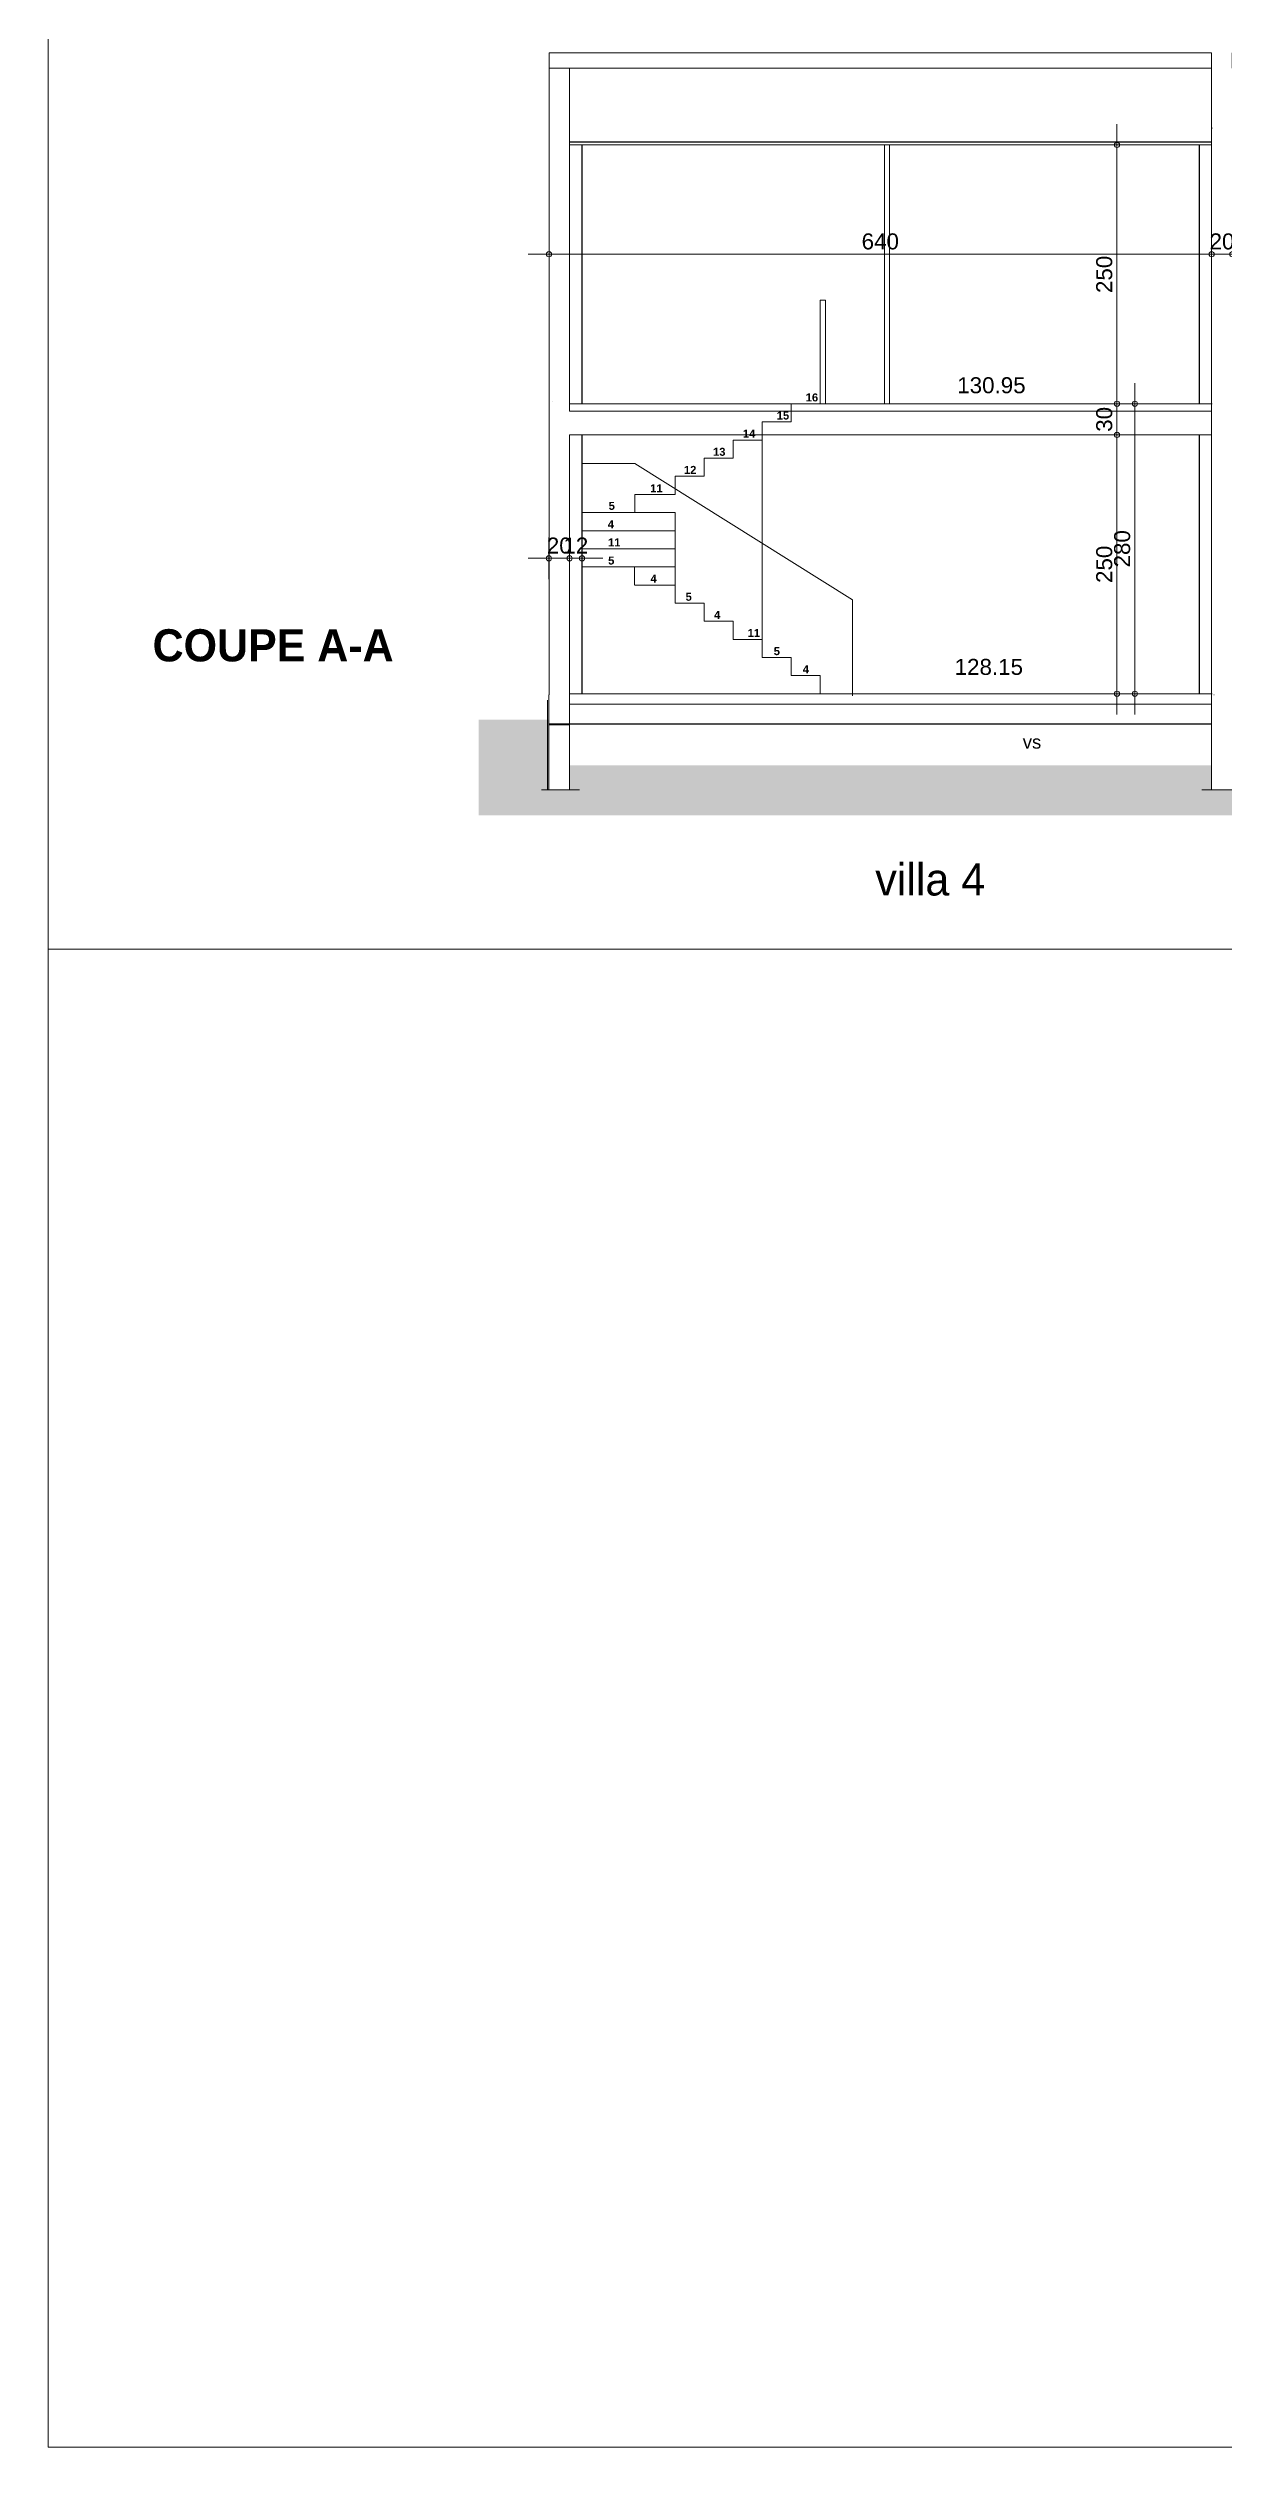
# Model space of a CAD drawing. Header units: metres. Extents: x 1.8 to 61.8, y -55.6 to -11.3.
# Drawn here: x 1.76 to 13.11, y -53.31 to -30.14 of the extents above; entities that cross this region are included whole.
import ezdxf
from ezdxf.enums import TextEntityAlignment as Align
from ezdxf.lldxf.tags import DXFTag

# ---------------------------------------------------------------- set-up
doc = ezdxf.new("R2010")
doc.units = ezdxf.units.M
doc.header["$MEASUREMENT"] = 0
for name, color, linetype in [('Calque commun', 7, 'Continuous'), ('Cotations', 7, 'Continuous'), ('Textes', 7, 'Continuous')]:
    doc.layers.add(name, color=color, linetype=linetype)
doc.styles.add('Arial11', font='arial.ttf', dxfattribs={"height": 0.154626})
doc.styles.add('Arial12', font='arial.ttf', dxfattribs={"height": 0.127566})
doc.styles.add('Arial13', font='arialbd.ttf', dxfattribs={"height": 0.077267})
doc.styles.add('Arial14', font='arial.ttf', dxfattribs={"height": 0.154626})
doc.styles.add('Century Gothic', font='GOTHIC.TTF', dxfattribs={"height": 0.310302})
doc.styles.add('Century Gothic5', font='GOTHICB.TTF', dxfattribs={"height": 0.31023})
tags = doc.linetypes.add('HIDDEN', pattern=[0.375, 0.25, -0.125]).pattern_tags.tags
tags[6:7] = [DXFTag(74, 4), DXFTag(75, 0), DXFTag(340, '0'), DXFTag(46, 1.0), DXFTag(50, 0.0), DXFTag(44, 0.0), DXFTag(45, 0.0)]
tags[4:5] = [DXFTag(74, 4), DXFTag(75, 0), DXFTag(340, '0'), DXFTag(46, 1.0), DXFTag(50, 0.0), DXFTag(44, 0.0), DXFTag(45, 0.0)]
tags = doc.linetypes.add('HIDDENX2', pattern=[0.75, 0.5, -0.25]).pattern_tags.tags
tags[6:7] = [DXFTag(74, 4), DXFTag(75, 0), DXFTag(340, '0'), DXFTag(46, 1.0), DXFTag(50, 0.0), DXFTag(44, 0.0), DXFTag(45, 0.0)]
tags[4:5] = [DXFTag(74, 4), DXFTag(75, 0), DXFTag(340, '0'), DXFTag(46, 1.0), DXFTag(50, 0.0), DXFTag(44, 0.0), DXFTag(45, 0.0)]

# ---------------------------------------------------------------- blocks, each defined once
blk = doc.blocks.new('new177')
at = {"layer": 'Cotations', "color": 14, "linetype": 'Continuous', "lineweight": 9}
blk.add_arc((0, 0), 0.5, 0, 359.9994, dxfattribs=at)
blk = doc.blocks.new('new178')
at = {"layer": 'Cotations', "color": 14, "linetype": 'Continuous', "lineweight": 9}
blk.add_arc((0, 0), 0.5, 0, 359.9994, dxfattribs=at)
blk = doc.blocks.new('DimLine58256')
at = {"layer": 'Cotations', "color": 14, "linetype": 'Continuous', "lineweight": 9}
for p, q in [((12.087, -31.078), (12.087, -30.878)), ((12.287, -31.078), (11.887, -31.078)), ((12.087, -33.578), (12.087, -31.078)), ((12.287, -33.578), (11.887, -33.578)), ((12.087, -33.578), (12.087, -33.778))]:
    blk.add_line(p, q, dxfattribs=at)
at = {"layer": 'Cotations', "color": 14, "linetype": 'Continuous', "lineweight": 9, "xscale": 0.05000000074505806, "yscale": 0.05000000074505806, "zscale": 0.05000000074505806}
for name, p, rotation in [('new178', (12.087, -31.078), -90.00000000000001), ('new177', (12.087, -33.578), 90)]:
    blk.add_blockref(name, p, dxfattribs=dict(at, rotation=rotation))
at = {"layer": 'Cotations', "color": 7, "linetype": 'Continuous', "lineweight": 9, "style": 'Arial11'}
blk.add_text('250', height=0.1546, rotation=90, dxfattribs=at).set_placement((12.087, -32.328), align=Align.BOTTOM_CENTER)
blk = doc.blocks.new('new179')
at = {"layer": 'Cotations', "color": 14, "linetype": 'Continuous', "lineweight": 9}
blk.add_arc((0, 0), 0.5, 0, 359.9994, dxfattribs=at)
blk = doc.blocks.new('new180')
at = {"layer": 'Cotations', "color": 14, "linetype": 'Continuous', "lineweight": 9}
blk.add_arc((0, 0), 0.5, 0, 359.9994, dxfattribs=at)
blk = doc.blocks.new('DimLine58262')
at = {"layer": 'Cotations', "color": 14, "linetype": 'Continuous', "lineweight": 9}
for p, q in [((12.287, -33.578), (11.887, -33.578)), ((12.087, -33.578), (12.087, -33.378)), ((12.087, -33.878), (12.087, -33.578)), ((12.287, -33.878), (11.887, -33.878)), ((12.087, -33.878), (12.087, -34.078))]:
    blk.add_line(p, q, dxfattribs=at)
at = {"layer": 'Cotations', "color": 14, "linetype": 'Continuous', "lineweight": 9, "xscale": 0.05000000074505806, "yscale": 0.05000000074505806, "zscale": 0.05000000074505806}
for name, p, rotation in [('new180', (12.087, -33.578), -90.00000000000001), ('new179', (12.087, -33.878), 90)]:
    blk.add_blockref(name, p, dxfattribs=dict(at, rotation=rotation))
at = {"layer": 'Cotations', "color": 7, "linetype": 'Continuous', "lineweight": 9, "style": 'Arial11'}
blk.add_text('30', height=0.1546, rotation=90, dxfattribs=at).set_placement((12.087, -33.728), align=Align.BOTTOM_CENTER)
blk = doc.blocks.new('new181')
at = {"layer": 'Cotations', "color": 14, "linetype": 'Continuous', "lineweight": 9}
blk.add_arc((0, 0), 0.5, 0, 359.9994, dxfattribs=at)
blk = doc.blocks.new('new182')
at = {"layer": 'Cotations', "color": 14, "linetype": 'Continuous', "lineweight": 9}
blk.add_arc((0, 0), 0.5, 0, 359.9994, dxfattribs=at)
blk = doc.blocks.new('DimLine58268')
at = {"layer": 'Cotations', "color": 14, "linetype": 'Continuous', "lineweight": 9}
for p, q in [((12.087, -33.878), (12.087, -33.678)), ((12.287, -33.878), (11.887, -33.878)), ((12.087, -36.378), (12.087, -33.878)), ((12.287, -36.378), (11.887, -36.378)), ((12.087, -36.378), (12.087, -36.578))]:
    blk.add_line(p, q, dxfattribs=at)
at = {"layer": 'Cotations', "color": 14, "linetype": 'Continuous', "lineweight": 9, "xscale": 0.05000000074505806, "yscale": 0.05000000074505806, "zscale": 0.05000000074505806}
for name, p, rotation in [('new182', (12.087, -33.878), -90.00000000000001), ('new181', (12.087, -36.378), 90)]:
    blk.add_blockref(name, p, dxfattribs=dict(at, rotation=rotation))
at = {"layer": 'Cotations', "color": 7, "linetype": 'Continuous', "lineweight": 9, "style": 'Arial11'}
blk.add_text('250', height=0.1546, rotation=90, dxfattribs=at).set_placement((12.087, -35.128), align=Align.BOTTOM_CENTER)
blk = doc.blocks.new('new183')
at = {"layer": 'Cotations', "color": 14, "linetype": 'Continuous', "lineweight": 9}
blk.add_arc((0, 0), 0.5, 0, 359.9994, dxfattribs=at)
blk = doc.blocks.new('new184')
at = {"layer": 'Cotations', "color": 14, "linetype": 'Continuous', "lineweight": 9}
blk.add_arc((0, 0), 0.5, 0, 359.9994, dxfattribs=at)
blk = doc.blocks.new('DimLine58274')
at = {"layer": 'Cotations', "color": 14, "linetype": 'Continuous', "lineweight": 9}
for p, q in [((6.801, -34.87), (6.801, -35.27)), ((6.921, -34.87), (6.921, -35.27)), ((6.801, -35.07), (6.601, -35.07)), ((6.801, -35.07), (6.921, -35.07)), ((6.921, -35.07), (7.121, -35.07))]:
    blk.add_line(p, q, dxfattribs=at)
at = {"layer": 'Cotations', "color": 14, "linetype": 'Continuous', "lineweight": 9, "extrusion": (0, 0, -1), "xscale": 0.05000000074505806, "yscale": 0.05000000074505806, "zscale": 0.05000000074505806, "rotation": 180}
blk.add_blockref('new183', (-6.801, -35.07), dxfattribs=at)
at = {"layer": 'Cotations', "color": 14, "linetype": 'Continuous', "lineweight": 9, "extrusion": (0, 0, -1), "xscale": 0.05000000074505806, "yscale": 0.05000000074505806, "zscale": 0.05000000074505806}
blk.add_blockref('new184', (-6.921, -35.07), dxfattribs=at)
at = {"layer": 'Cotations', "color": 7, "linetype": 'Continuous', "lineweight": 9, "style": 'Arial11'}
blk.add_text('12', height=0.1546, dxfattribs=at).set_placement((6.861, -35.07), align=Align.BOTTOM_CENTER)
blk = doc.blocks.new('new185')
at = {"layer": 'Cotations', "color": 14, "linetype": 'Continuous', "lineweight": 9}
blk.add_arc((0, 0), 0.5, 0, 359.9994, dxfattribs=at)
blk = doc.blocks.new('new186')
at = {"layer": 'Cotations', "color": 14, "linetype": 'Continuous', "lineweight": 9}
blk.add_arc((0, 0), 0.5, 0, 359.9994, dxfattribs=at)
blk = doc.blocks.new('DimLine58280')
at = {"layer": 'Cotations', "color": 14, "linetype": 'Continuous', "lineweight": 9}
for p, q in [((6.601, -34.87), (6.601, -35.27)), ((6.801, -34.87), (6.801, -35.27)), ((6.601, -35.07), (6.401, -35.07)), ((6.601, -35.07), (6.801, -35.07)), ((6.801, -35.07), (7.001, -35.07))]:
    blk.add_line(p, q, dxfattribs=at)
at = {"layer": 'Cotations', "color": 14, "linetype": 'Continuous', "lineweight": 9, "extrusion": (0, 0, -1), "xscale": 0.05000000074505806, "yscale": 0.05000000074505806, "zscale": 0.05000000074505806, "rotation": 180}
blk.add_blockref('new185', (-6.601, -35.07), dxfattribs=at)
at = {"layer": 'Cotations', "color": 14, "linetype": 'Continuous', "lineweight": 9, "extrusion": (0, 0, -1), "xscale": 0.05000000074505806, "yscale": 0.05000000074505806, "zscale": 0.05000000074505806}
blk.add_blockref('new186', (-6.801, -35.07), dxfattribs=at)
at = {"layer": 'Cotations', "color": 7, "linetype": 'Continuous', "lineweight": 9, "style": 'Arial11'}
blk.add_text('20', height=0.1546, dxfattribs=at).set_placement((6.701, -35.07), align=Align.BOTTOM_CENTER)
blk = doc.blocks.new('new197')
at = {"layer": 'Cotations', "color": 14, "linetype": 'Continuous', "lineweight": 9}
blk.add_arc((0, 0), 0.5, 0, 359.9994, dxfattribs=at)
blk = doc.blocks.new('new198')
at = {"layer": 'Cotations', "color": 14, "linetype": 'Continuous', "lineweight": 9}
blk.add_arc((0, 0), 0.5, 0, 359.9994, dxfattribs=at)
blk = doc.blocks.new('DimLine58350')
at = {"layer": 'Cotations', "color": 14, "linetype": 'Continuous', "lineweight": 9}
for p, q in [((12.46, -33.578), (12.06, -33.578)), ((12.26, -33.578), (12.26, -33.378)), ((12.26, -36.378), (12.26, -33.578)), ((12.46, -36.378), (12.06, -36.378)), ((12.26, -36.378), (12.26, -36.578))]:
    blk.add_line(p, q, dxfattribs=at)
at = {"layer": 'Cotations', "color": 14, "linetype": 'Continuous', "lineweight": 9, "xscale": 0.05000000074505806, "yscale": 0.05000000074505806, "zscale": 0.05000000074505806}
for name, p, rotation in [('new198', (12.26, -33.578), -90.00000000000001), ('new197', (12.26, -36.378), 90)]:
    blk.add_blockref(name, p, dxfattribs=dict(at, rotation=rotation))
at = {"layer": 'Cotations', "color": 7, "linetype": 'Continuous', "lineweight": 9, "style": 'Arial11'}
blk.add_text('280', height=0.1546, rotation=90, dxfattribs=at).set_placement((12.26, -34.978), align=Align.BOTTOM_CENTER)
blk = doc.blocks.new('new199')
at = {"layer": 'Cotations', "color": 14, "linetype": 'Continuous', "lineweight": 9}
blk.add_arc((0, 0), 0.5, 0, 359.9994, dxfattribs=at)
blk = doc.blocks.new('new200')
at = {"layer": 'Cotations', "color": 14, "linetype": 'Continuous', "lineweight": 9}
blk.add_arc((0, 0), 0.5, 0, 359.9994, dxfattribs=at)
blk = doc.blocks.new('DimLine58599')
at = {"layer": 'Cotations', "color": 14, "linetype": 'Continuous', "lineweight": 9}
for p, q in [((6.602, -31.933), (6.602, -32.333)), ((13.001, -31.933), (13.001, -32.333)), ((6.602, -32.133), (6.402, -32.133)), ((6.602, -32.133), (13.001, -32.133)), ((13.001, -32.133), (13.201, -32.133))]:
    blk.add_line(p, q, dxfattribs=at)
at = {"layer": 'Cotations', "color": 14, "linetype": 'Continuous', "lineweight": 9, "xscale": 0.05000000074505806, "yscale": 0.05000000074505806, "zscale": 0.05000000074505806}
blk.add_blockref('new199', (6.602, -32.133), dxfattribs=at)
at = {"layer": 'Cotations', "color": 14, "linetype": 'Continuous', "lineweight": 9, "xscale": 0.05000000074505806, "yscale": 0.05000000074505806, "zscale": 0.05000000074505806, "rotation": 180}
blk.add_blockref('new200', (13.001, -32.133), dxfattribs=at)
at = {"layer": 'Cotations', "color": 7, "linetype": 'Continuous', "lineweight": 9, "style": 'Arial11'}
blk.add_text('640', height=0.1546, dxfattribs=at).set_placement((9.801, -32.133), align=Align.BOTTOM_CENTER)
blk = doc.blocks.new('new201')
at = {"layer": 'Cotations', "color": 14, "linetype": 'Continuous', "lineweight": 9}
blk.add_arc((0, 0), 0.5, 0, 359.9994, dxfattribs=at)
blk = doc.blocks.new('new202')
at = {"layer": 'Cotations', "color": 14, "linetype": 'Continuous', "lineweight": 9}
blk.add_arc((0, 0), 0.5, 0, 359.9994, dxfattribs=at)
blk = doc.blocks.new('DimLine58607')
at = {"layer": 'Cotations', "color": 14, "linetype": 'Continuous', "lineweight": 9}
for p, q in [((13.001, -31.933), (13.001, -32.333)), ((13.201, -31.933), (13.201, -32.333)), ((13.001, -32.133), (12.801, -32.133)), ((13.001, -32.133), (13.201, -32.133)), ((13.201, -32.133), (13.401, -32.133))]:
    blk.add_line(p, q, dxfattribs=at)
at = {"layer": 'Cotations', "color": 14, "linetype": 'Continuous', "lineweight": 9, "xscale": 0.05000000074505806, "yscale": 0.05000000074505806, "zscale": 0.05000000074505806}
blk.add_blockref('new201', (13.001, -32.133), dxfattribs=at)
at = {"layer": 'Cotations', "color": 14, "linetype": 'Continuous', "lineweight": 9, "xscale": 0.05000000074505806, "yscale": 0.05000000074505806, "zscale": 0.05000000074505806, "rotation": 180}
blk.add_blockref('new202', (13.201, -32.133), dxfattribs=at)
at = {"layer": 'Cotations', "color": 7, "linetype": 'Continuous', "lineweight": 9, "style": 'Arial11'}
blk.add_text('20', height=0.1546, dxfattribs=at).set_placement((13.101, -32.133), align=Align.BOTTOM_CENTER)
blk = doc.blocks.new('new203')
at = {"layer": 'Cotations', "color": 14, "linetype": 'Continuous', "lineweight": 9}
blk.add_arc((0, 0), 0.5, 0, 359.9994, dxfattribs=at)
blk = doc.blocks.new('new204')
at = {"layer": 'Cotations', "color": 14, "linetype": 'Continuous', "lineweight": 9}
blk.add_arc((0, 0), 0.5, 0, 359.9994, dxfattribs=at)
blk = doc.blocks.new('DimLine58615')
at = {"layer": 'Cotations', "color": 14, "linetype": 'Continuous', "lineweight": 9}
for p, q in [((13.201, -31.933), (13.201, -32.333)), ((19.401, -31.933), (19.401, -32.333)), ((13.201, -32.133), (13.001, -32.133)), ((13.201, -32.133), (19.401, -32.133)), ((19.401, -32.133), (19.601, -32.133))]:
    blk.add_line(p, q, dxfattribs=at)
at = {"layer": 'Cotations', "color": 14, "linetype": 'Continuous', "lineweight": 9, "xscale": 0.05000000074505806, "yscale": 0.05000000074505806, "zscale": 0.05000000074505806}
blk.add_blockref('new203', (13.201, -32.133), dxfattribs=at)
at = {"layer": 'Cotations', "color": 14, "linetype": 'Continuous', "lineweight": 9, "xscale": 0.05000000074505806, "yscale": 0.05000000074505806, "zscale": 0.05000000074505806, "rotation": 180}
blk.add_blockref('new204', (19.401, -32.133), dxfattribs=at)
at = {"layer": 'Cotations', "color": 7, "linetype": 'Continuous', "lineweight": 9, "style": 'Arial11'}
blk.add_text('620', height=0.1546, dxfattribs=at).set_placement((16.301, -32.133), align=Align.BOTTOM_CENTER)

msp = doc.modelspace()

# ---------------------------------------------------------------- hatches: boundary and pattern name
at = {"layer": 'Calque commun', "linetype": 'Continuous', "lineweight": 18}
msp.add_hatch(color=9, dxfattribs=at).paths.add_polyline_path([(20.348, -37.551), (20.348, -37.068), (19.601, -37.068), (19.601, -37.307), (19.401, -37.307), (19.401, -37.068), (13.201, -37.068), (13.201, -37.083), (13.201, -37.307), (13.001, -37.307), (13.001, -37.068), (12.521, -37.068), (6.801, -37.068), (6.801, -37.307), (6.601, -37.307), (6.601, -36.628), (5.922, -36.628), (5.922, -37.551)])

# ---------------------------------------------------------------- linework, layer by layer
at = {"layer": 'Calque commun', "color": 7, "linetype": 'Continuous', "lineweight": 18}
for p, q in [((6.602, -30.337), (6.602, -36.389)), ((6.801, -31.043), (6.801, -30.337)), ((13.001, -30.19), (13.001, -30.19)), ((13.001, -37.307), (13.001, -30.337)), ((6.801, -33.578), (6.801, -31.043)), ((13.001, -31.048), (6.801, -31.048)), ((6.801, -31.078), (6.801, -31.048)), ((13.001, -31.078), (6.801, -31.078)), ((6.801, -33.578), (6.801, -31.151)), ((6.921, -33.578), (6.921, -31.078)), ((12.881, -33.578), (12.881, -31.078)), ((13.001, -31.078), (13.001, -31.048)), ((6.801, -33.528), (6.801, -33.648)), ((13.001, -33.648), (6.801, -33.648)), ((6.801, -33.878), (13.001, -33.878)), ((6.801, -33.878), (6.801, -36.478)), ((6.921, -36.378), (6.921, -33.878)), ((9.287, -33.878), (12.531, -33.878)), ((12.881, -36.378), (12.881, -33.878)), ((6.601, -36.389), (6.601, -36.478)), ((6.601, -37.307), (6.601, -36.428)), ((6.601, -37.307), (6.601, -36.478)), ((13.001, -36.378), (6.801, -36.378)), ((13.001, -36.478), (6.801, -36.478)), ((6.801, -36.668), (6.801, -36.478)), ((6.901, -36.478), (6.901, -36.478)), ((6.901, -36.478), (6.901, -36.478)), ((6.901, -36.478), (6.901, -36.478)), ((6.901, -36.478), (6.901, -36.478)), ((13.001, -36.39), (13.001, -36.376)), ((13.001, -36.668), (13.001, -36.478)), ((13.001, -36.668), (6.601, -36.668)), ((6.801, -36.679), (6.601, -36.679)), ((6.801, -36.668), (6.801, -37.307)), ((6.801, -36.688), (6.801, -37.307))]:
    msp.add_line(p, q, dxfattribs=at)
at = {"layer": 'Calque commun', "color": 7, "linetype": 'Continuous', "lineweight": 9}
for p, q in [((13.003, -30.91), (13.003, -30.924)), ((6.921, -31.078), (6.921, -33.578)), ((12.881, -31.078), (12.881, -33.578)), ((6.64, -33.558), (6.64, -33.558)), ((6.798, -33.578), (6.921, -33.578)), ((6.921, -33.578), (6.801, -33.578)), ((6.921, -33.578), (6.801, -33.578)), ((12.881, -33.578), (13.001, -33.578)), ((12.881, -33.578), (13.001, -33.578)), ((13.005, -33.578), (12.881, -33.578)), ((6.921, -33.878), (6.921, -36.378)), ((12.881, -33.878), (12.881, -36.378)), ((6.798, -36.378), (6.921, -36.378)), ((6.921, -36.378), (6.801, -36.378)), ((6.921, -36.378), (6.801, -36.378)), ((12.881, -36.378), (13.001, -36.378)), ((12.881, -36.378), (13.001, -36.378)), ((13.005, -36.378), (12.881, -36.378)), ((13.024, -36.387), (13.022, -36.387))]:
    msp.add_line(p, q, dxfattribs=at)
at = {"layer": 'Calque commun', "color": 5, "linetype": 'ByBlock', "lineweight": -2}
msp.add_line((6.801, -31.048), (13.001, -31.048), dxfattribs=at)
at = {"layer": 'Calque commun', "color": 3, "linetype": 'ByBlock', "lineweight": -2}
for p, q in [((6.921, -33.578), (6.921, -31.078)), ((12.881, -31.078), (12.881, -33.578)), ((6.921, -36.378), (6.921, -33.878)), ((12.881, -33.878), (12.881, -36.378)), ((6.801, -36.668), (13.001, -36.668))]:
    msp.add_line(p, q, dxfattribs=at)
at = {"layer": 'Calque commun', "color": 15, "linetype": 'Continuous', "lineweight": 18}
for p, q in [((9.841, -31.078), (9.841, -33.578)), ((9.841, -31.078), (9.891, -31.078)), ((9.891, -31.078), (9.891, -33.578)), ((9.841, -33.578), (9.891, -33.578))]:
    msp.add_line(p, q, dxfattribs=at)
at = {"layer": 'Calque commun', "color": 20, "linetype": 'Continuous', "lineweight": 9}
for p, q in [((9.221, -33.578), (9.221, -32.578)), ((9.221, -32.578), (9.271, -32.578)), ((9.271, -32.578), (9.271, -33.578)), ((8.661, -36.028), (8.661, -33.878)), ((12.087, -33.878), (12.083, -33.878)), ((12.087, -35.328), (12.087, -33.878)), ((7.821, -35.328), (7.823, -35.328))]:
    msp.add_line(p, q, dxfattribs=at)
at = {"layer": 'Calque commun', "color": 7, "linetype": 'HIDDEN', "lineweight": 18}
msp.add_line((6.588, -36.44), (6.588, -37.307), dxfattribs=at)
at = {"layer": 'Calque commun', "color": 7, "linetype": 'HIDDENX2', "lineweight": 18}
for p, q in [((6.897, -37.307), (6.53, -37.307)), ((13.297, -37.307), (12.905, -37.307))]:
    msp.add_line(p, q, dxfattribs=at)
at = {"layer": 'Calque commun', "color": 20, "linetype": 'Continuous', "lineweight": 9}
for points in [[(8.941, -33.753, 0), (8.941, -33.578, 0), (9.221, -33.578, 0)], [(8.661, -33.928, 0), (8.661, -33.753, 0), (8.941, -33.753, 0)], [(8.381, -34.103, 0), (8.381, -33.928, 0), (8.661, -33.928, 0)], [(7.821, -34.453, 0), (7.821, -34.278, 0), (8.101, -34.278, 0)], [(8.101, -34.278, 0), (8.101, -34.103, 0), (8.381, -34.103, 0)], [(7.43, -34.628, 0), (7.43, -34.453, 0), (7.821, -34.453, 0)], [(7.428, -35.328, 0), (7.428, -35.153, 0), (6.921, -35.153, 0)], [(7.821, -35.503, 0), (7.821, -35.328, 0), (7.43, -35.328, 0)], [(8.1, -35.678, 0), (8.1, -35.503, 0), (7.82, -35.503, 0)], [(8.38, -35.853, 0), (8.38, -35.678, 0), (8.1, -35.678, 0)], [(8.661, -36.028, 0), (8.661, -35.853, 0), (8.38, -35.853, 0)], [(8.941, -36.203, 0), (8.941, -36.028, 0), (8.661, -36.028, 0)], [(9.221, -36.378, 0), (9.221, -36.203, 0), (8.941, -36.203, 0)]]:
    msp.add_polyline3d(points, dxfattribs=at)
at = {"layer": 'Cotations', "color": 20, "linetype": 'Continuous', "lineweight": 9}
for p, q in [((6.921, -34.153), (7.43, -34.153)), ((7.821, -35.153), (7.821, -35.328)), ((9.533, -36.378), (9.533, -35.47))]:
    msp.add_line(p, q, dxfattribs=at)
at = {"layer": 'Cotations', "color": 7, "linetype": 'Continuous', "lineweight": 9}
msp.add_line((51.443, -38.843), (1.764, -38.843), dxfattribs=at)
at = {"layer": 'Cotations', "color": 20, "linetype": 'Continuous', "lineweight": 9}
msp.add_polyline3d([(7.43, -34.153, 0), (9.533, -35.47, 0), (9.533, -36.398, 0)], dxfattribs=at)

# ---------------------------------------------------------------- block references
at = {"layer": 'Cotations', "color": 14, "linetype": 'Continuous', "lineweight": 9}
for name in ['DimLine58256', 'DimLine58599', 'DimLine58607', 'DimLine58615', 'DimLine58262', 'DimLine58350', 'DimLine58268', 'DimLine58280', 'DimLine58274']:
    msp.add_blockref(name, (0, 0), dxfattribs=at)

# ---------------------------------------------------------------- texts
at = {"layer": 'Calque commun', "color": 5, "linetype": 'ByBlock', "lineweight": -2, "style": 'Arial13'}
for s, p in [('5', (7.173, -35.153)), ('4', (7.582, -35.328)), ('5', (7.921, -35.503)), ('4', (8.196, -35.678)), ('11', (8.52, -35.853)), ('5', (8.772, -36.028)), ('4', (9.052, -36.203))]:
    msp.add_text(s, height=0.0773, dxfattribs=at).set_placement(p, align=Align.BOTTOM_LEFT)
at = {"layer": 'Cotations', "color": 5, "linetype": 'ByBlock', "lineweight": -2, "style": 'Arial13'}
for s, p in [('16', (9.081, -33.578)), ('15', (8.801, -33.753)), ('13', (8.186, -34.103)), ('14', (8.474, -33.928)), ('12', (7.905, -34.278)), ('11', (7.579, -34.456)), ('4', (7.169, -34.803)), ('5', (7.178, -34.625)), ('11', (7.172, -34.978))]:
    msp.add_text(s, height=0.0773, dxfattribs=at).set_placement(p, align=Align.BOTTOM_LEFT)
at = {"layer": 'Textes', "color": 5, "linetype": 'ByBlock', "lineweight": -2}
for s, height, style, p in [('130.95', 0.1546, 'Arial14', (10.544, -33.522)), ('128.15', 0.1546, 'Arial14', (10.519, -36.242)), ('villa 4', 0.3103, 'Century Gothic', (9.753, -38.419))]:
    msp.add_text(s, height=height, dxfattribs=dict(at, style=style)).set_placement(p, align=Align.BOTTOM_LEFT)
at = {"layer": 'Textes', "color": 5, "linetype": 'ByBlock', "lineweight": -2, "style": 'Century Gothic5'}
msp.add_text('COUPE A-A', height=0.3102, dxfattribs=at).set_placement((2.774, -35.755), align=Align.TOP_LEFT)
at = {"layer": 'Textes', "color": 3, "linetype": 'ByBlock', "lineweight": -2, "style": 'Arial12'}
msp.add_text('vs', height=0.1276, dxfattribs=at).set_placement((11.177, -36.946), align=Align.BOTTOM_LEFT)

# ---------------------------------------------------------------- meshes
at = {"layer": 'Calque commun', "color": 7, "linetype": 'Continuous', "lineweight": 9}
mesh = msp.add_polyface(dxfattribs=at)
corners = [(61.764, -11.309), (1.764, -11.309), (1.764, -53.309), (61.764, -53.309)]
mesh.append_faces([[corners[k] for k in face] for face in [(0, 1, 2, 3)]], dxfattribs={"color": 7})
at = {"layer": 'Calque commun', "color": 7, "linetype": 'Continuous', "lineweight": 18}
mesh = msp.add_polyface(dxfattribs=at)
corners = [(13.001, -30.337), (13.001, -30.19), (6.602, -30.19), (6.602, -30.337), (19.601, -30.337), (19.601, -30.19), (13.199, -30.19), (13.199, -30.337)]
mesh.append_faces([[corners[k] for k in face] for face in [(0, 1, 2, 3), (4, 5, 6, 7)]], dxfattribs={"color": 7})
mesh = msp.add_polyface(dxfattribs=at)
corners = [(6.801, -33.648), (6.801, -33.578), (13.001, -33.578), (13.001, -33.648)]
mesh.append_faces([[corners[k] for k in face] for face in [(0, 1, 2, 3)]], dxfattribs={"color": 7})
at = {"layer": 'Calque commun', "color": 20, "linetype": 'Continuous', "lineweight": 9}
mesh = msp.add_polyface(dxfattribs=at)
corners = [(6.921, -34.803), (7.821, -34.803), (7.821, -34.628), (6.921, -34.628)]
mesh.append_faces([[corners[k] for k in face] for face in [(0, 1, 2, 3)]], dxfattribs={"color": 20})
mesh = msp.add_polyface(dxfattribs=at)
corners = [(7.821, -34.978), (6.921, -34.978), (6.921, -34.803), (7.821, -34.803)]
mesh.append_faces([[corners[k] for k in face] for face in [(0, 1, 2, 3)]], dxfattribs={"color": 20})
mesh = msp.add_polyface(dxfattribs=at)
corners = [(6.921, -35.153), (7.821, -35.153), (7.821, -34.978), (6.921, -34.978)]
mesh.append_faces([[corners[k] for k in face] for face in [(0, 1, 2, 3)]], dxfattribs={"color": 20})

doc.saveas('drawing.dxf')
